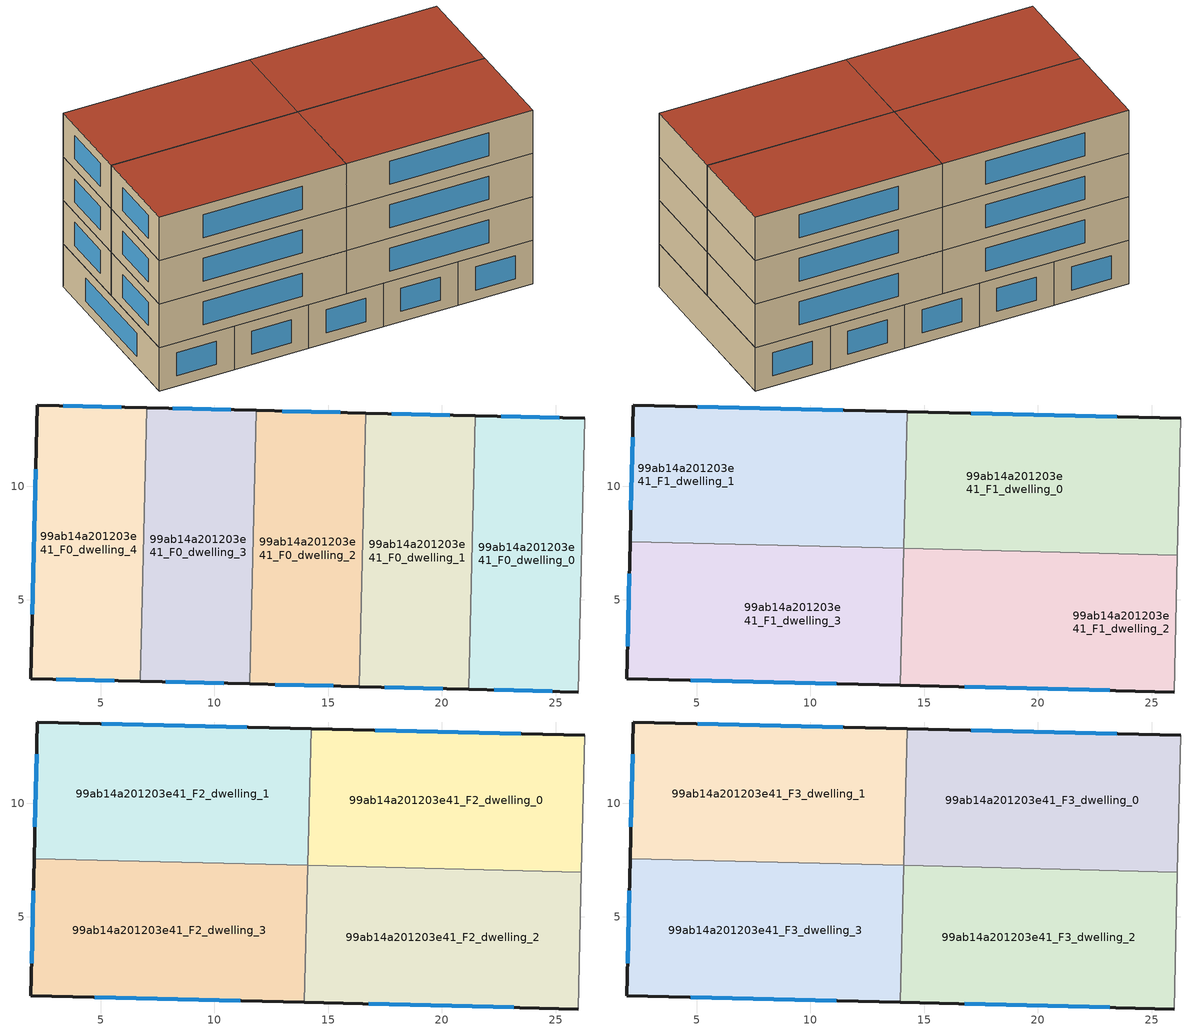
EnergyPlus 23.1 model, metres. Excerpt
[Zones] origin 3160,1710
99ab14a201203e41_F0_dwelling_0
 floor ground (EU_floor_Construction): 26.29,12.97 25.99,0.95 21.18,1.07 21.47,13.09 z0
 wall outside (EU_wall_Construction): 26.29,12.97 21.47,13.09 / 21.18,1.07 25.99,0.95 z0:3
 wall to 99ab14a201203e41_F0_dwelling_1 (EU_wall_Construction): 21.47,13.09 21.18,1.07 z0:3
 wall adiabatic (EU_wall_Construction): 25.99,0.95 26.29,12.97 z0:3
 window (EU_Window_Construction): 25.16,13 22.6,13.06 / 22.31,1.04 24.86,0.98 z0.7:2.3
99ab14a201203e41_F0_dwelling_1
 floor ground (EU_floor_Construction): 21.47,13.09 21.18,1.07 16.37,1.19 16.66,13.21 z0
 wall outside (EU_wall_Construction): 21.47,13.09 16.66,13.21 / 16.37,1.19 21.18,1.07 z0:3
 wall to 99ab14a201203e41_F0_dwelling_2 (EU_wall_Construction): 16.66,13.21 16.37,1.19 z0:3
 window (EU_Window_Construction): 20.35,13.12 17.79,13.18 / 17.5,1.16 20.05,1.1 z0.7:2.3
99ab14a201203e41_F0_dwelling_2
 floor ground (EU_floor_Construction): 16.66,13.21 16.37,1.19 11.55,1.3 11.85,13.33 z0
 wall outside (EU_wall_Construction): 16.66,13.21 11.85,13.33 / 11.55,1.3 16.37,1.19 z0:3
 wall to 99ab14a201203e41_F0_dwelling_3 (EU_wall_Construction): 11.85,13.33 11.55,1.3 z0:3
 window (EU_Window_Construction): 15.53,13.24 12.98,13.3 / 12.68,1.28 15.24,1.21 z0.7:2.3
 ceiling adiabatic (EU_roof_Construction): 16.51,7.2 16.66,13.21 14.26,13.27 14.11,7.26 z3
99ab14a201203e41_F0_dwelling_3
 floor ground (EU_floor_Construction): 11.85,13.33 11.55,1.3 6.74,1.42 7.04,13.45 z0
 wall outside (EU_wall_Construction): 11.85,13.33 7.04,13.45 / 6.74,1.42 11.55,1.3 z0:3
 wall to 99ab14a201203e41_F0_dwelling_4 (EU_wall_Construction): 7.04,13.45 6.74,1.42 z0:3
 window (EU_Window_Construction): 10.72,13.36 8.17,13.42 / 7.87,1.4 10.43,1.33 z0.7:2.3
99ab14a201203e41_F0_dwelling_4
 floor ground (EU_floor_Construction): 7.04,13.45 6.74,1.42 1.93,1.54 2.23,13.57 z0
 wall outside (EU_wall_Construction): 7.04,13.45 2.23,13.57 1.93,1.54 6.74,1.42 z0:3
 window (EU_Window_Construction): 2.16,10.74 2,4.37 / 5.91,13.48 3.36,13.54 / 3.06,1.51 5.61,1.45 z0.7:2.3
99ab14a201203e41_F1_dwelling_0
 floor to 99ab14a201203e41_F0_dwelling_1 (EU_floor_Construction): 21.47,13.09 21.33,7.08 16.51,7.2 16.66,13.21 z3
 floor to 99ab14a201203e41_F0_dwelling_0 (EU_floor_Construction): 26.29,12.97 26.14,6.96 21.33,7.08 21.47,13.09 z3
 floor adiabatic (EU_floor_Construction): 16.66,13.21 16.51,7.2 14.11,7.26 14.26,13.27 z3
 wall outside (EU_wall_Construction): 26.29,12.97 14.26,13.27 z3:6
 wall to 99ab14a201203e41_F1_dwelling_2 (EU_wall_Construction): 14.11,7.26 26.14,6.96 z3:6
 wall to 99ab14a201203e41_F1_dwelling_1 (EU_wall_Construction): 14.26,13.27 14.11,7.26 z3:6
 wall adiabatic (EU_wall_Construction): 26.14,6.96 26.29,12.97 z3:6
 window (EU_Window_Construction): 23.46,13.04 17.08,13.2 z3.7:5.3
99ab14a201203e41_F1_dwelling_1
 floor to 99ab14a201203e41_F0_dwelling_4 (EU_floor_Construction): 7.04,13.45 6.89,7.44 2.08,7.55 2.23,13.57 z3
 floor to 99ab14a201203e41_F0_dwelling_3 (EU_floor_Construction): 11.85,13.33 11.7,7.32 6.89,7.44 7.04,13.45 z3
 floor to 99ab14a201203e41_F0_dwelling_2 (EU_floor_Construction): 14.26,13.27 14.11,7.26 11.7,7.32 11.85,13.33 z3
 wall outside (EU_wall_Construction): 14.26,13.27 2.23,13.57 2.08,7.55 z3:6
 wall to 99ab14a201203e41_F1_dwelling_3 (EU_wall_Construction): 2.08,7.55 14.11,7.26 z3:6
 window (EU_Window_Construction): 11.43,13.34 5.05,13.5 / 2.19,12.15 2.11,8.97 z3.7:5.3
99ab14a201203e41_F1_dwelling_2
 floor to 99ab14a201203e41_F0_dwelling_0 (EU_floor_Construction): 26.14,6.96 25.99,0.95 21.18,1.07 21.33,7.08 z3
 floor to 99ab14a201203e41_F0_dwelling_1 (EU_floor_Construction): 21.33,7.08 21.18,1.07 16.37,1.19 16.51,7.2 z3
 floor to 99ab14a201203e41_F0_dwelling_2 (EU_floor_Construction): 16.51,7.2 16.37,1.19 13.96,1.25 14.11,7.26 z3
 wall outside (EU_wall_Construction): 13.96,1.25 25.99,0.95 z3:6
 wall to 99ab14a201203e41_F1_dwelling_3 (EU_wall_Construction): 14.11,7.26 13.96,1.25 z3:6
 wall adiabatic (EU_wall_Construction): 25.99,0.95 26.14,6.96 z3:6
 window (EU_Window_Construction): 16.79,1.18 23.17,1.02 z3.7:5.3
99ab14a201203e41_F1_dwelling_3
 floor to 99ab14a201203e41_F0_dwelling_2 (EU_floor_Construction): 14.11,7.26 13.96,1.25 11.56,1.31 11.7,7.32 z3
 floor to 99ab14a201203e41_F0_dwelling_4 (EU_floor_Construction): 6.89,7.44 6.74,1.42 1.93,1.54 2.08,7.55 z3
 floor to 99ab14a201203e41_F0_dwelling_3 (EU_floor_Construction): 11.7,7.32 11.56,1.31 6.74,1.42 6.89,7.44 z3
 wall outside (EU_wall_Construction): 2.08,7.55 1.93,1.54 13.96,1.25 z3:6
 window (EU_Window_Construction): 4.76,1.47 11.14,1.32 / 2.04,6.14 1.97,2.95 z3.7:5.3
99ab14a201203e41_F2_dwelling_0
 floor to 99ab14a201203e41_F1_dwelling_0 (EU_floor_Construction): 26.29,12.97 26.14,6.96 14.11,7.26 14.26,13.27 z6
 wall outside (EU_wall_Construction): 26.29,12.97 14.26,13.27 z6:9
 wall to 99ab14a201203e41_F2_dwelling_2 (EU_wall_Construction): 14.11,7.26 26.14,6.96 z6:9
 wall to 99ab14a201203e41_F2_dwelling_1 (EU_wall_Construction): 14.26,13.27 14.11,7.26 z6:9
 wall adiabatic (EU_wall_Construction): 26.14,6.96 26.29,12.97 z6:9
 window (EU_Window_Construction): 23.46,13.04 17.08,13.2 z6.7:8.3
99ab14a201203e41_F2_dwelling_1
 floor to 99ab14a201203e41_F1_dwelling_1 (EU_floor_Construction): 14.26,13.27 14.11,7.26 2.08,7.55 2.23,13.57 z6
 wall outside (EU_wall_Construction): 14.26,13.27 2.23,13.57 2.08,7.55 z6:9
 wall to 99ab14a201203e41_F2_dwelling_3 (EU_wall_Construction): 2.08,7.55 14.11,7.26 z6:9
 window (EU_Window_Construction): 11.43,13.34 5.05,13.5 / 2.19,12.15 2.11,8.97 z6.7:8.3
99ab14a201203e41_F2_dwelling_2
 floor to 99ab14a201203e41_F1_dwelling_2 (EU_floor_Construction): 26.14,6.96 25.99,0.95 13.96,1.25 14.11,7.26 z6
 wall outside (EU_wall_Construction): 13.96,1.25 25.99,0.95 z6:9
 wall to 99ab14a201203e41_F2_dwelling_3 (EU_wall_Construction): 14.11,7.26 13.96,1.25 z6:9
 wall adiabatic (EU_wall_Construction): 25.99,0.95 26.14,6.96 z6:9
 window (EU_Window_Construction): 16.79,1.18 23.17,1.02 z6.7:8.3
99ab14a201203e41_F2_dwelling_3
 floor to 99ab14a201203e41_F1_dwelling_3 (EU_floor_Construction): 14.11,7.26 13.96,1.25 1.93,1.54 2.08,7.55 z6
 wall outside (EU_wall_Construction): 2.08,7.55 1.93,1.54 13.96,1.25 z6:9
 window (EU_Window_Construction): 4.76,1.47 11.14,1.32 / 2.04,6.14 1.97,2.95 z6.7:8.3
99ab14a201203e41_F3_dwelling_0
 floor to 99ab14a201203e41_F2_dwelling_0 (EU_floor_Construction): 26.29,12.97 26.14,6.96 14.11,7.26 14.26,13.27 z9
 wall outside (EU_wall_Construction): 26.29,12.97 14.26,13.27 z9:12
 wall to 99ab14a201203e41_F3_dwelling_2 (EU_wall_Construction): 14.11,7.26 26.14,6.96 z9:12
 wall to 99ab14a201203e41_F3_dwelling_1 (EU_wall_Construction): 14.26,13.27 14.11,7.26 z9:12
 wall adiabatic (EU_wall_Construction): 26.14,6.96 26.29,12.97 z9:12
 window (EU_Window_Construction): 23.46,13.04 17.08,13.2 z9.7:11.3
 roof outside (EU_roof_Construction): 26.14,6.96 26.29,12.97 14.26,13.27 14.11,7.26 z12
99ab14a201203e41_F3_dwelling_1
 floor to 99ab14a201203e41_F2_dwelling_1 (EU_floor_Construction): 14.26,13.27 14.11,7.26 2.08,7.55 2.23,13.57 z9
 wall outside (EU_wall_Construction): 14.26,13.27 2.23,13.57 2.08,7.55 z9:12
 wall to 99ab14a201203e41_F3_dwelling_3 (EU_wall_Construction): 2.08,7.55 14.11,7.26 z9:12
 window (EU_Window_Construction): 11.43,13.34 5.05,13.5 / 2.19,12.15 2.11,8.97 z9.7:11.3
 roof outside (EU_roof_Construction): 14.11,7.26 14.26,13.27 2.23,13.57 2.08,7.55 z12
99ab14a201203e41_F3_dwelling_2
 floor to 99ab14a201203e41_F2_dwelling_2 (EU_floor_Construction): 26.14,6.96 25.99,0.95 13.96,1.25 14.11,7.26 z9
 wall outside (EU_wall_Construction): 13.96,1.25 25.99,0.95 z9:12
 wall to 99ab14a201203e41_F3_dwelling_3 (EU_wall_Construction): 14.11,7.26 13.96,1.25 z9:12
 wall adiabatic (EU_wall_Construction): 25.99,0.95 26.14,6.96 z9:12
 window (EU_Window_Construction): 16.79,1.18 23.17,1.02 z9.7:11.3
 roof outside (EU_roof_Construction): 25.99,0.95 26.14,6.96 14.11,7.26 13.96,1.25 z12
99ab14a201203e41_F3_dwelling_3
 floor to 99ab14a201203e41_F2_dwelling_3 (EU_floor_Construction): 14.11,7.26 13.96,1.25 1.93,1.54 2.08,7.55 z9
 wall outside (EU_wall_Construction): 2.08,7.55 1.93,1.54 13.96,1.25 z9:12
 window (EU_Window_Construction): 4.76,1.47 11.14,1.32 / 2.04,6.14 1.97,2.95 z9.7:11.3
 roof outside (EU_roof_Construction): 13.96,1.25 14.11,7.26 2.08,7.55 1.93,1.54 z12
[Building]
EU S2 Campaign: North Axis=0; Terrain=City; Solar Distribution=FullExterior
[Site:Location]
Budapest.Ferenc.Liszt.Intl.AP: Latitude=47.437; Longitude=19.256; Time Zone=1; Elevation=185
[SizingPeriod:WeatherFileDays]
AnnualSizingPeriod: Begin Month=1; Begin Day of Month=1; End Month=12; End Day of Month=31; Day of Week for Start Day=Monday; Use Weather File Daylight Saving Period=No; Use Weather File Rain and Snow Indicators=No
[MATERIAL]
EU_InternalMass_Material: Roughness=MediumRough; Thickness=0.1; Conductivity=1; Density=1800; Specific Heat=900; Thermal Absorptance=0.9; Solar Absorptance=0.7; Visible Absorptance=0.7
[MATERIAL:NOMASS] Roughness=MediumRough; Thermal Absorptance=0.9; Solar Absorptance=0.7; Visible Absorptance=0.7
Name | Thermal Resistance
EU_wall_NoMass | 0.832559
EU_roof_NoMass | 1.39638
EU_floor_NoMass | 0.872794
[WINDOWMATERIAL:SIMPLEGLAZINGSYSTEM]
EU_Window_SimpleGlazing: UFactor=2.79869; Solar Heat Gain Coefficient=0.75; Visible Transmittance=0.75
[CONSTRUCTION]
EU_wall_Construction: EU_wall_NoMass
EU_roof_Construction: EU_roof_NoMass
EU_floor_Construction: EU_floor_NoMass
EU_Window_Construction: EU_Window_SimpleGlazing
EU_InternalMass_Construction: EU_InternalMass_Material
[ZONE] Type=1; Multiplier=1; Ceiling Height=autocalculate; Floor Area=autocalculate; Part of Total Floor Area=Yes
Name | Volume
99ab14a201203e41_F0_dwelling_0; 99ab14a201203e41_F0_dwelling_1; 99ab14a201203e41_F0_dwelling_2; 99ab14a201203e41_F0_dwelling_3 | 173.684
99ab14a201203e41_F1_dwelling_0; 99ab14a201203e41_F2_dwelling_0; 99ab14a201203e41_F3_dwelling_0 | 217.105
99ab14a201203e41_F1_dwelling_1; 99ab14a201203e41_F2_dwelling_1; 99ab14a201203e41_F3_dwelling_1; 99ab14a201203e41_F1_dwelling_2; 99ab14a201203e41_F2_dwelling_2; 99ab14a201203e41_F3_dwelling_2; 99ab14a201203e41_F1_dwelling_3; 99ab14a201203e41_F2_dwelling_3; 99ab14a201203e41_F3_dwelling_3 | 217.104
99ab14a201203e41_F0_dwelling_4 | 173.683
[INTERNALMASS] Construction=EU_InternalMass_Construction
Name | Zone or ZoneList | Surface Area
99ab14a201203e41_F0_dwelling_0_EU_InternalMass | 99ab14a201203e41_F0_dwelling_0 | 57.8944
99ab14a201203e41_F0_dwelling_1_EU_InternalMass | 99ab14a201203e41_F0_dwelling_1 | 57.8947
99ab14a201203e41_F0_dwelling_2_EU_InternalMass | 99ab14a201203e41_F0_dwelling_2 | 57.8944
99ab14a201203e41_F0_dwelling_3_EU_InternalMass | 99ab14a201203e41_F0_dwelling_3 | 57.8947
99ab14a201203e41_F0_dwelling_4_EU_InternalMass | 99ab14a201203e41_F0_dwelling_4 | 57.8944
99ab14a201203e41_F1_dwelling_0_EU_InternalMass | 99ab14a201203e41_F1_dwelling_0 | 72.3682
99ab14a201203e41_F1_dwelling_1_EU_InternalMass | 99ab14a201203e41_F1_dwelling_1 | 72.3682
99ab14a201203e41_F1_dwelling_2_EU_InternalMass | 99ab14a201203e41_F1_dwelling_2 | 72.3682
99ab14a201203e41_F1_dwelling_3_EU_InternalMass | 99ab14a201203e41_F1_dwelling_3 | 72.3682
99ab14a201203e41_F2_dwelling_0_EU_InternalMass | 99ab14a201203e41_F2_dwelling_0 | 72.3682
99ab14a201203e41_F2_dwelling_1_EU_InternalMass | 99ab14a201203e41_F2_dwelling_1 | 72.3682
99ab14a201203e41_F2_dwelling_2_EU_InternalMass | 99ab14a201203e41_F2_dwelling_2 | 72.3682
99ab14a201203e41_F2_dwelling_3_EU_InternalMass | 99ab14a201203e41_F2_dwelling_3 | 72.3682
99ab14a201203e41_F3_dwelling_0_EU_InternalMass | 99ab14a201203e41_F3_dwelling_0 | 72.3682
99ab14a201203e41_F3_dwelling_1_EU_InternalMass | 99ab14a201203e41_F3_dwelling_1 | 72.3682
99ab14a201203e41_F3_dwelling_2_EU_InternalMass | 99ab14a201203e41_F3_dwelling_2 | 72.3682
99ab14a201203e41_F3_dwelling_3_EU_InternalMass | 99ab14a201203e41_F3_dwelling_3 | 72.3682
[OTHEREQUIPMENT] Fuel Type=Electricity; Design Level Calculation Method=Watts/Area; Power per Zone Floor Area=1; Fraction Latent=0; Fraction Radiant=0; Fraction Lost=0; Carbon Dioxide Generation Rate=0; EndUse Subcategory=EU_Step8_InternalGains
Name | Zone or ZoneList or Space or SpaceList | Schedule
EU_Step8_InternalGain_99ab14a201203e41_F0_dwelling_0_f000 | 99ab14a201203e41_F0_dwelling_0 | EU_Step8_GainSchedule_99ab14a201203e41_F0_dwelling_0_f000
EU_Step8_InternalGain_99ab14a201203e41_F0_dwelling_1_f000 | 99ab14a201203e41_F0_dwelling_1 | EU_Step8_GainSchedule_99ab14a201203e41_F0_dwelling_1_f000
EU_Step8_InternalGain_99ab14a201203e41_F0_dwelling_2_f000 | 99ab14a201203e41_F0_dwelling_2 | EU_Step8_GainSchedule_99ab14a201203e41_F0_dwelling_2_f000
EU_Step8_InternalGain_99ab14a201203e41_F0_dwelling_3_f000 | 99ab14a201203e41_F0_dwelling_3 | EU_Step8_GainSchedule_99ab14a201203e41_F0_dwelling_3_f000
EU_Step8_InternalGain_99ab14a201203e41_F0_dwelling_4_f000 | 99ab14a201203e41_F0_dwelling_4 | EU_Step8_GainSchedule_99ab14a201203e41_F0_dwelling_4_f000
EU_Step8_InternalGain_99ab14a201203e41_F1_dwelling_0_f000 | 99ab14a201203e41_F1_dwelling_0 | EU_Step8_GainSchedule_99ab14a201203e41_F1_dwelling_0_f000
EU_Step8_InternalGain_99ab14a201203e41_F1_dwelling_1_f000 | 99ab14a201203e41_F1_dwelling_1 | EU_Step8_GainSchedule_99ab14a201203e41_F1_dwelling_1_f000
EU_Step8_InternalGain_99ab14a201203e41_F1_dwelling_2_f000 | 99ab14a201203e41_F1_dwelling_2 | EU_Step8_GainSchedule_99ab14a201203e41_F1_dwelling_2_f000
EU_Step8_InternalGain_99ab14a201203e41_F1_dwelling_3_f000 | 99ab14a201203e41_F1_dwelling_3 | EU_Step8_GainSchedule_99ab14a201203e41_F1_dwelling_3_f000
EU_Step8_InternalGain_99ab14a201203e41_F2_dwelling_0_f000 | 99ab14a201203e41_F2_dwelling_0 | EU_Step8_GainSchedule_99ab14a201203e41_F2_dwelling_0_f000
EU_Step8_InternalGain_99ab14a201203e41_F2_dwelling_1_f000 | 99ab14a201203e41_F2_dwelling_1 | EU_Step8_GainSchedule_99ab14a201203e41_F2_dwelling_1_f000
EU_Step8_InternalGain_99ab14a201203e41_F2_dwelling_2_f000 | 99ab14a201203e41_F2_dwelling_2 | EU_Step8_GainSchedule_99ab14a201203e41_F2_dwelling_2_f000
EU_Step8_InternalGain_99ab14a201203e41_F2_dwelling_3_f000 | 99ab14a201203e41_F2_dwelling_3 | EU_Step8_GainSchedule_99ab14a201203e41_F2_dwelling_3_f000
EU_Step8_InternalGain_99ab14a201203e41_F3_dwelling_0_f000 | 99ab14a201203e41_F3_dwelling_0 | EU_Step8_GainSchedule_99ab14a201203e41_F3_dwelling_0_f000
EU_Step8_InternalGain_99ab14a201203e41_F3_dwelling_1_f000 | 99ab14a201203e41_F3_dwelling_1 | EU_Step8_GainSchedule_99ab14a201203e41_F3_dwelling_1_f000
EU_Step8_InternalGain_99ab14a201203e41_F3_dwelling_2_f000 | 99ab14a201203e41_F3_dwelling_2 | EU_Step8_GainSchedule_99ab14a201203e41_F3_dwelling_2_f000
EU_Step8_InternalGain_99ab14a201203e41_F3_dwelling_3_f000 | 99ab14a201203e41_F3_dwelling_3 | EU_Step8_GainSchedule_99ab14a201203e41_F3_dwelling_3_f000
[ZONEVENTILATION:DESIGNFLOWRATE] Schedule=EU_AlwaysOn; Design Flow Rate Calculation Method=AirChanges/Hour; Air Changes per Hour=0.475469; Ventilation Type=Natural; Fan Pressure Rise=0; Fan Total Efficiency=1; Constant Term Coefficient=1; Temperature Term Coefficient=0; Velocity Term Coefficient=0; Velocity Squared Term Coefficient=0; Minimum Indoor Temperature=-100; Maximum Indoor Temperature=100; Delta Temperature=-100; Minimum Outdoor Temperature=-100; Maximum Outdoor Temperature=100; Maximum Wind Speed=40
Name | Zone or ZoneList or Space or SpaceList
EU_ConstantAir_99ab14a201203e41_F0_dwelling_0 | 99ab14a201203e41_F0_dwelling_0
EU_ConstantAir_99ab14a201203e41_F0_dwelling_1 | 99ab14a201203e41_F0_dwelling_1
EU_ConstantAir_99ab14a201203e41_F0_dwelling_2 | 99ab14a201203e41_F0_dwelling_2
EU_ConstantAir_99ab14a201203e41_F0_dwelling_3 | 99ab14a201203e41_F0_dwelling_3
EU_ConstantAir_99ab14a201203e41_F0_dwelling_4 | 99ab14a201203e41_F0_dwelling_4
EU_ConstantAir_99ab14a201203e41_F1_dwelling_0 | 99ab14a201203e41_F1_dwelling_0
EU_ConstantAir_99ab14a201203e41_F1_dwelling_1 | 99ab14a201203e41_F1_dwelling_1
EU_ConstantAir_99ab14a201203e41_F1_dwelling_2 | 99ab14a201203e41_F1_dwelling_2
EU_ConstantAir_99ab14a201203e41_F1_dwelling_3 | 99ab14a201203e41_F1_dwelling_3
EU_ConstantAir_99ab14a201203e41_F2_dwelling_0 | 99ab14a201203e41_F2_dwelling_0
EU_ConstantAir_99ab14a201203e41_F2_dwelling_1 | 99ab14a201203e41_F2_dwelling_1
EU_ConstantAir_99ab14a201203e41_F2_dwelling_2 | 99ab14a201203e41_F2_dwelling_2
EU_ConstantAir_99ab14a201203e41_F2_dwelling_3 | 99ab14a201203e41_F2_dwelling_3
EU_ConstantAir_99ab14a201203e41_F3_dwelling_0 | 99ab14a201203e41_F3_dwelling_0
EU_ConstantAir_99ab14a201203e41_F3_dwelling_1 | 99ab14a201203e41_F3_dwelling_1
EU_ConstantAir_99ab14a201203e41_F3_dwelling_2 | 99ab14a201203e41_F3_dwelling_2
EU_ConstantAir_99ab14a201203e41_F3_dwelling_3 | 99ab14a201203e41_F3_dwelling_3
[HVACTEMPLATE:THERMOSTAT] Constant Heating Setpoint=20; Constant Cooling Setpoint=50
EU_HeatOnly_99ab14a201203e41_F0_dwelling_0; EU_HeatOnly_99ab14a201203e41_F0_dwelling_1; EU_HeatOnly_99ab14a201203e41_F0_dwelling_2; EU_HeatOnly_99ab14a201203e41_F0_dwelling_3; EU_HeatOnly_99ab14a201203e41_F0_dwelling_4; EU_HeatOnly_99ab14a201203e41_F1_dwelling_0; EU_HeatOnly_99ab14a201203e41_F1_dwelling_1; EU_HeatOnly_99ab14a201203e41_F1_dwelling_2; EU_HeatOnly_99ab14a201203e41_F1_dwelling_3; EU_HeatOnly_99ab14a201203e41_F2_dwelling_0; EU_HeatOnly_99ab14a201203e41_F2_dwelling_1; EU_HeatOnly_99ab14a201203e41_F2_dwelling_2; EU_HeatOnly_99ab14a201203e41_F2_dwelling_3; EU_HeatOnly_99ab14a201203e41_F3_dwelling_0; EU_HeatOnly_99ab14a201203e41_F3_dwelling_1; EU_HeatOnly_99ab14a201203e41_F3_dwelling_2; EU_HeatOnly_99ab14a201203e41_F3_dwelling_3
[HVACTEMPLATE:ZONE:IDEALLOADSAIRSYSTEM] System Availability Schedule=EU_AlwaysOn; Maximum Heating Supply Air Temperature=50; Minimum Cooling Supply Air Temperature=13; Maximum Heating Supply Air Humidity Ratio=0.0156; Minimum Cooling Supply Air Humidity Ratio=0.0077; Heating Limit=NoLimit; Cooling Limit=NoLimit; Heating Availability Schedule=EU_AlwaysOn; Cooling Availability Schedule=EU_CoolingOff; Dehumidification Control Type=ConstantSensibleHeatRatio; Cooling Sensible Heat Ratio=0.7; Dehumidification Setpoint=60; Humidification Control Type=None; Humidification Setpoint=30; Outdoor Air Method=None; Outdoor Air Flow Rate per Person=0.00944; Outdoor Air Flow Rate per Zone Floor Area=0; Outdoor Air Flow Rate per Zone=0; Demand Controlled Ventilation Type=None; Outdoor Air Economizer Type=NoEconomizer; Heat Recovery Type=None; Sensible Heat Recovery Effectiveness=0.7; Latent Heat Recovery Effectiveness=0.65
Name | Template Thermostat
99ab14a201203e41_F0_dwelling_0 | EU_HeatOnly_99ab14a201203e41_F0_dwelling_0
99ab14a201203e41_F0_dwelling_1 | EU_HeatOnly_99ab14a201203e41_F0_dwelling_1
99ab14a201203e41_F0_dwelling_2 | EU_HeatOnly_99ab14a201203e41_F0_dwelling_2
99ab14a201203e41_F0_dwelling_3 | EU_HeatOnly_99ab14a201203e41_F0_dwelling_3
99ab14a201203e41_F0_dwelling_4 | EU_HeatOnly_99ab14a201203e41_F0_dwelling_4
99ab14a201203e41_F1_dwelling_0 | EU_HeatOnly_99ab14a201203e41_F1_dwelling_0
99ab14a201203e41_F1_dwelling_1 | EU_HeatOnly_99ab14a201203e41_F1_dwelling_1
99ab14a201203e41_F1_dwelling_2 | EU_HeatOnly_99ab14a201203e41_F1_dwelling_2
99ab14a201203e41_F1_dwelling_3 | EU_HeatOnly_99ab14a201203e41_F1_dwelling_3
99ab14a201203e41_F2_dwelling_0 | EU_HeatOnly_99ab14a201203e41_F2_dwelling_0
99ab14a201203e41_F2_dwelling_1 | EU_HeatOnly_99ab14a201203e41_F2_dwelling_1
99ab14a201203e41_F2_dwelling_2 | EU_HeatOnly_99ab14a201203e41_F2_dwelling_2
99ab14a201203e41_F2_dwelling_3 | EU_HeatOnly_99ab14a201203e41_F2_dwelling_3
99ab14a201203e41_F3_dwelling_0 | EU_HeatOnly_99ab14a201203e41_F3_dwelling_0
99ab14a201203e41_F3_dwelling_1 | EU_HeatOnly_99ab14a201203e41_F3_dwelling_1
99ab14a201203e41_F3_dwelling_2 | EU_HeatOnly_99ab14a201203e41_F3_dwelling_2
99ab14a201203e41_F3_dwelling_3 | EU_HeatOnly_99ab14a201203e41_F3_dwelling_3
[SIZING:ZONE] Zone Cooling Design Supply Air Temperature Input Method=SupplyAirTemperature; Zone Cooling Design Supply Air Temperature=13; Zone Heating Design Supply Air Temperature Input Method=SupplyAirTemperature; Zone Heating Design Supply Air Temperature=50; Zone Cooling Design Supply Air Humidity Ratio=0.008; Zone Heating Design Supply Air Humidity Ratio=0.008; Cooling Design Air Flow Method=DesignDay; Cooling Design Air Flow Rate=0; Cooling Minimum Air Flow per Zone Floor Area=0.000762; Cooling Minimum Air Flow=0; Cooling Minimum Air Flow Fraction=0.2; Heating Design Air Flow Method=DesignDay; Heating Design Air Flow Rate=0; Heating Maximum Air Flow per Zone Floor Area=0.002032; Heating Maximum Air Flow=0.141576; Heating Maximum Air Flow Fraction=0.3; Account for Dedicated Outdoor Air System=No; Dedicated Outdoor Air System Control Strategy=NeutralSupplyAir; Dedicated Outdoor Air Low Setpoint Temperature for Design=autosize; Dedicated Outdoor Air High Setpoint Temperature for Design=autosize; Zone Load Sizing Method=Sensible Load Only No Latent Load; Zone Latent Cooling Design Supply Air Humidity Ratio Input Method=HumidityRatioDifference; Zone Cooling Design Supply Air Humidity Ratio Difference=0.005; Zone Latent Heating Design Supply Air Humidity Ratio Input Method=HumidityRatioDifference; Zone Humidification Design Supply Air Humidity Ratio Difference=0.005
99ab14a201203e41_F0_dwelling_0; 99ab14a201203e41_F0_dwelling_1; 99ab14a201203e41_F0_dwelling_2; 99ab14a201203e41_F0_dwelling_3; 99ab14a201203e41_F0_dwelling_4; 99ab14a201203e41_F1_dwelling_0; 99ab14a201203e41_F1_dwelling_1; 99ab14a201203e41_F1_dwelling_2; 99ab14a201203e41_F1_dwelling_3; 99ab14a201203e41_F2_dwelling_0; 99ab14a201203e41_F2_dwelling_1; 99ab14a201203e41_F2_dwelling_2; 99ab14a201203e41_F2_dwelling_3; 99ab14a201203e41_F3_dwelling_0; 99ab14a201203e41_F3_dwelling_1; 99ab14a201203e41_F3_dwelling_2; 99ab14a201203e41_F3_dwelling_3
[SCHEDULE:CONSTANT]
Name | Hourly Value
EU_AlwaysOn | 1
EU_CoolingOff | 0
[SCHEDULE:FILE] Column Number=1; Rows to Skip at Top=0; Number of Hours of Data=8760; Column Separator=Comma; Interpolate to Timestep=No; Minutes per Item=60; Adjust Schedule for Daylight Savings=Yes
Name | File
EU_Step8_GainSchedule_99ab14a201203e41_F0_dwelling_0_f000 | ../../schedules/99ab14a201203e41/99ab14a201203e41_F0_dwelling_0_f000_gain.csv
EU_Step8_GainSchedule_99ab14a201203e41_F0_dwelling_1_f000 | ../../schedules/99ab14a201203e41/99ab14a201203e41_F0_dwelling_1_f000_gain.csv
EU_Step8_GainSchedule_99ab14a201203e41_F0_dwelling_2_f000 | ../../schedules/99ab14a201203e41/99ab14a201203e41_F0_dwelling_2_f000_gain.csv
EU_Step8_GainSchedule_99ab14a201203e41_F0_dwelling_3_f000 | ../../schedules/99ab14a201203e41/99ab14a201203e41_F0_dwelling_3_f000_gain.csv
EU_Step8_GainSchedule_99ab14a201203e41_F0_dwelling_4_f000 | ../../schedules/99ab14a201203e41/99ab14a201203e41_F0_dwelling_4_f000_gain.csv
EU_Step8_GainSchedule_99ab14a201203e41_F1_dwelling_0_f000 | ../../schedules/99ab14a201203e41/99ab14a201203e41_F1_dwelling_0_f000_gain.csv
EU_Step8_GainSchedule_99ab14a201203e41_F1_dwelling_1_f000 | ../../schedules/99ab14a201203e41/99ab14a201203e41_F1_dwelling_1_f000_gain.csv
EU_Step8_GainSchedule_99ab14a201203e41_F1_dwelling_2_f000 | ../../schedules/99ab14a201203e41/99ab14a201203e41_F1_dwelling_2_f000_gain.csv
EU_Step8_GainSchedule_99ab14a201203e41_F1_dwelling_3_f000 | ../../schedules/99ab14a201203e41/99ab14a201203e41_F1_dwelling_3_f000_gain.csv
EU_Step8_GainSchedule_99ab14a201203e41_F2_dwelling_0_f000 | ../../schedules/99ab14a201203e41/99ab14a201203e41_F2_dwelling_0_f000_gain.csv
EU_Step8_GainSchedule_99ab14a201203e41_F2_dwelling_1_f000 | ../../schedules/99ab14a201203e41/99ab14a201203e41_F2_dwelling_1_f000_gain.csv
EU_Step8_GainSchedule_99ab14a201203e41_F2_dwelling_2_f000 | ../../schedules/99ab14a201203e41/99ab14a201203e41_F2_dwelling_2_f000_gain.csv
EU_Step8_GainSchedule_99ab14a201203e41_F2_dwelling_3_f000 | ../../schedules/99ab14a201203e41/99ab14a201203e41_F2_dwelling_3_f000_gain.csv
EU_Step8_GainSchedule_99ab14a201203e41_F3_dwelling_0_f000 | ../../schedules/99ab14a201203e41/99ab14a201203e41_F3_dwelling_0_f000_gain.csv
EU_Step8_GainSchedule_99ab14a201203e41_F3_dwelling_1_f000 | ../../schedules/99ab14a201203e41/99ab14a201203e41_F3_dwelling_1_f000_gain.csv
EU_Step8_GainSchedule_99ab14a201203e41_F3_dwelling_2_f000 | ../../schedules/99ab14a201203e41/99ab14a201203e41_F3_dwelling_2_f000_gain.csv
EU_Step8_GainSchedule_99ab14a201203e41_F3_dwelling_3_f000 | ../../schedules/99ab14a201203e41/99ab14a201203e41_F3_dwelling_3_f000_gain.csv
